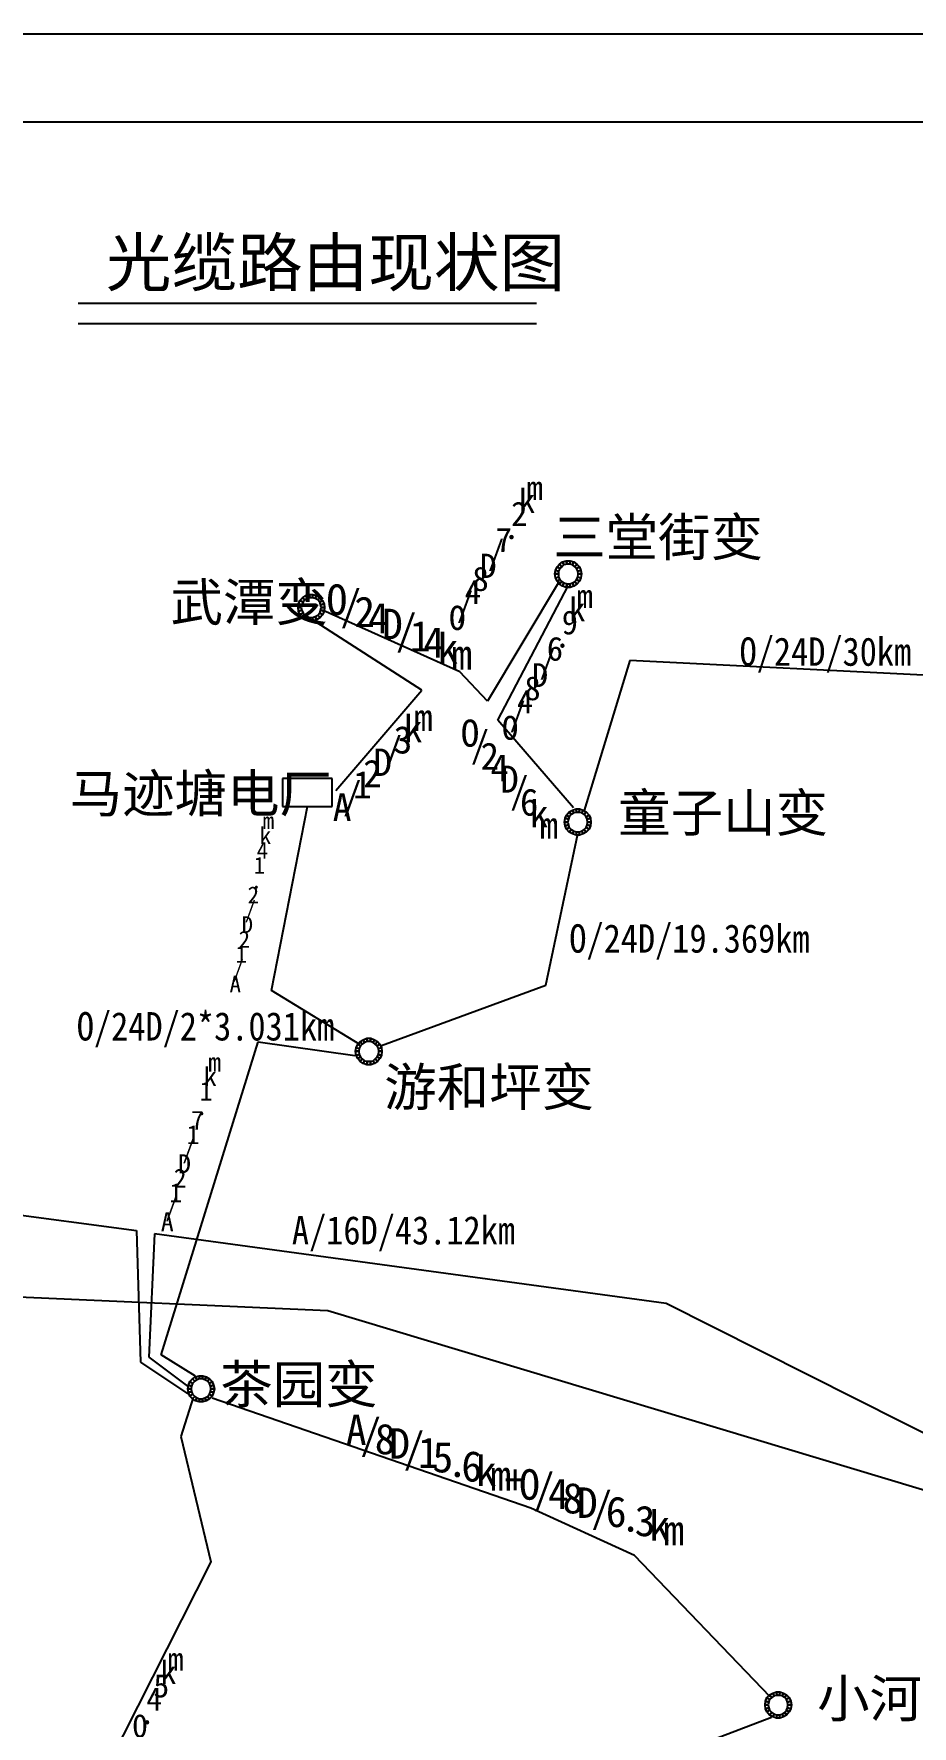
# Model space of a CAD drawing. Header units: metres. Extents: x 17 to 1264, y 17 to 859.
# Drawn here: x 494 to 776, y 315 to 859 of the extents above; entities that cross this region are included whole.
import ezdxf

# ---------------------------------------------------------------- set-up
doc = ezdxf.new("R2010")
doc.units = ezdxf.units.M
for name, color, linetype in [('LINES', 7, 'Continuous'), ('POLYLINES', 4, 'Continuous'), ('RECTS', 7, 'Continuous'), ('TEXTS', 3, 'Continuous')]:
    doc.layers.add(name, color=color, linetype=linetype)

msp = doc.modelspace()

# ---------------------------------------------------------------- linework, layer by layer
at = {"layer": 'LINES'}
for p, q in [((1179.14, 830.45), (87.76, 830.45)), ((508.03, 772.27), (655.34, 772.27)), ((508.03, 765.79), (655.34, 765.79)), ((662.61, 682.92), (639.57, 644.4)), ((642.88, 638.28), (665.49, 681.48)), ((618.47, 647.93), (582.98, 670.82)), ((630.64, 653.83), (586.58, 673.63)), ((639.57, 644.4), (630.64, 653.83)), ((685.29, 657.5), (670.67, 609.34)), ((831.52, 650.16), (685.29, 657.5)), ((590.83, 615.74), (618.47, 647.93)), ((667.15, 610.13), (642.88, 638.28)), ((589.67, 619.63), (573.69, 619.63)), ((573.69, 619.63), (573.69, 610.56)), ((589.67, 610.56), (589.67, 619.63)), ((570.16, 551.45), (581.68, 610.63)), ((573.69, 610.56), (589.67, 610.56)), ((658.29, 553.18), (668.59, 601.85)), ((598.53, 534.17), (570.16, 551.45)), ((605.51, 533.81), (658.29, 553.18)), ((534.74, 434.45), (565.91, 534.96)), ((565.91, 534.96), (596.95, 530.64)), ((480.74, 480.53), (526.82, 474.41)), ((526.82, 474.41), (528.04, 432.07)), ((532.58, 473.26), (530.78, 433.66)), ((696.95, 450.94), (532.58, 473.26)), ((588.31, 448.56), (401.32, 456.77)), ((860.54, 366.62), (588.31, 448.56)), ((860.32, 368.57), (696.95, 450.94)), ((528.04, 432.07), (543.23, 421.85)), ((530.78, 433.66), (543.16, 424.37)), ((545.68, 427.61), (534.74, 434.45)), ((544.96, 420.77), (541, 408.24)), ((653.47, 385.2), (551.08, 420.55)), ((541, 408.24), (550.65, 367.92)), ((686.8, 370.01), (653.47, 385.2)), ((730.36, 324.58), (686.8, 370.01)), ((550.65, 367.92), (467.42, 203.4)), ((730.79, 317.88), (421.77, 200.59))]:
    msp.add_line(p, q, dxfattribs=at)
at = {"layer": 'POLYLINES'}
for points in [[(662.39, 686.16), (662.39, 685.3), (661.24, 685.3), (661.39, 686.45), (662.39, 686.16)], [(662.39, 686.16), (662.39, 685.3), (661.24, 685.3), (661.39, 686.45), (662.39, 686.16)], [(662.39, 685.3), (662.39, 684.29), (661.39, 684), (661.24, 685.3), (662.39, 685.3)], [(662.39, 685.3), (662.39, 684.29), (661.39, 684), (661.24, 685.3), (662.39, 685.3)], [(662.83, 687.02), (662.39, 686.16), (661.39, 686.45), (661.96, 687.6), (662.83, 687.02)], [(662.83, 687.02), (662.39, 686.16), (661.39, 686.45), (661.96, 687.6), (662.83, 687.02)], [(663.4, 687.6), (662.83, 687.02), (661.96, 687.6), (662.68, 688.46), (663.4, 687.6)], [(663.4, 687.6), (662.83, 687.02), (661.96, 687.6), (662.68, 688.46), (663.4, 687.6)], [(664.12, 688.18), (663.4, 687.6), (662.68, 688.46), (663.69, 689.18), (664.12, 688.18)], [(664.12, 688.18), (663.4, 687.6), (662.68, 688.46), (663.69, 689.18), (664.12, 688.18)], [(665.13, 688.46), (664.12, 688.18), (663.69, 689.18), (664.84, 689.47), (665.13, 688.46)], [(665.13, 688.46), (664.12, 688.18), (663.69, 689.18), (664.84, 689.47), (665.13, 688.46)], [(665.99, 688.46), (665.13, 688.46), (664.84, 689.47), (666.14, 689.47), (665.99, 688.46)], [(665.99, 688.46), (665.13, 688.46), (664.84, 689.47), (666.14, 689.47), (665.99, 688.46)], [(666.86, 688.18), (665.99, 688.46), (666.14, 689.47), (667.29, 689.18), (666.86, 688.18)], [(666.86, 688.18), (665.99, 688.46), (666.14, 689.47), (667.29, 689.18), (666.86, 688.18)], [(667.58, 687.6), (666.86, 688.18), (667.29, 689.18), (668.3, 688.46), (667.58, 687.6)], [(667.58, 687.6), (666.86, 688.18), (667.29, 689.18), (668.3, 688.46), (667.58, 687.6)], [(668.15, 687.02), (667.58, 687.6), (668.3, 688.46), (669.16, 687.6), (668.15, 687.02)], [(668.15, 687.02), (667.58, 687.6), (668.3, 688.46), (669.16, 687.6), (668.15, 687.02)], [(668.59, 686.16), (668.15, 687.02), (669.16, 687.6), (669.59, 686.45), (668.59, 686.16)], [(668.59, 686.16), (668.15, 687.02), (669.16, 687.6), (669.59, 686.45), (668.59, 686.16)], [(668.73, 685.3), (668.59, 686.16), (669.59, 686.45), (669.74, 685.3), (668.73, 685.3)], [(668.73, 685.3), (668.59, 686.16), (669.59, 686.45), (669.74, 685.3), (668.73, 685.3)], [(668.59, 684.29), (668.73, 685.3), (669.74, 685.3), (669.59, 684), (668.59, 684.29)], [(668.59, 684.29), (668.73, 685.3), (669.74, 685.3), (669.59, 684), (668.59, 684.29)], [(662.39, 684.29), (662.83, 683.57), (661.96, 682.99), (661.39, 684), (662.39, 684.29)], [(662.39, 684.29), (662.83, 683.57), (661.96, 682.99), (661.39, 684), (662.39, 684.29)], [(662.83, 683.57), (663.4, 682.85), (662.68, 681.98), (661.96, 682.99), (662.83, 683.57)], [(662.83, 683.57), (663.4, 682.85), (662.68, 681.98), (661.96, 682.99), (662.83, 683.57)], [(663.4, 682.85), (664.12, 682.42), (663.69, 681.41), (662.68, 681.98), (663.4, 682.85)], [(663.4, 682.85), (664.12, 682.42), (663.69, 681.41), (662.68, 681.98), (663.4, 682.85)], [(664.12, 682.42), (665.13, 682.13), (664.84, 680.98), (663.69, 681.41), (664.12, 682.42)], [(664.12, 682.42), (665.13, 682.13), (664.84, 680.98), (663.69, 681.41), (664.12, 682.42)], [(665.13, 682.13), (665.99, 682.13), (666.14, 680.98), (664.84, 680.98), (665.13, 682.13)], [(665.13, 682.13), (665.99, 682.13), (666.14, 680.98), (664.84, 680.98), (665.13, 682.13)], [(665.99, 682.13), (666.86, 682.42), (667.29, 681.41), (666.14, 680.98), (665.99, 682.13)], [(665.99, 682.13), (666.86, 682.42), (667.29, 681.41), (666.14, 680.98), (665.99, 682.13)], [(666.86, 682.42), (667.58, 682.85), (668.3, 681.98), (667.29, 681.41), (666.86, 682.42)], [(666.86, 682.42), (667.58, 682.85), (668.3, 681.98), (667.29, 681.41), (666.86, 682.42)], [(667.58, 682.85), (668.15, 683.57), (669.16, 682.99), (668.3, 681.98), (667.58, 682.85)], [(667.58, 682.85), (668.15, 683.57), (669.16, 682.99), (668.3, 681.98), (667.58, 682.85)], [(668.15, 683.57), (668.59, 684.29), (669.59, 684), (669.16, 682.99), (668.15, 683.57)], [(668.15, 683.57), (668.59, 684.29), (669.59, 684), (669.16, 682.99), (668.15, 683.57)], [(579.88, 675.36), (579.74, 674.5), (578.73, 674.5), (578.87, 675.65), (579.88, 675.36)], [(579.88, 675.36), (579.74, 674.5), (578.73, 674.5), (578.87, 675.65), (579.88, 675.36)], [(579.74, 674.5), (579.88, 673.63), (578.87, 673.34), (578.73, 674.5), (579.74, 674.5)], [(579.74, 674.5), (579.88, 673.63), (578.87, 673.34), (578.73, 674.5), (579.74, 674.5)], [(580.31, 676.22), (579.88, 675.36), (578.87, 675.65), (579.31, 676.8), (580.31, 676.22)], [(580.31, 676.22), (579.88, 675.36), (578.87, 675.65), (579.31, 676.8), (580.31, 676.22)], [(580.89, 676.94), (580.31, 676.22), (579.31, 676.8), (580.17, 677.66), (580.89, 676.94)], [(580.89, 676.94), (580.31, 676.22), (579.31, 676.8), (580.17, 677.66), (580.89, 676.94)], [(581.61, 677.38), (580.89, 676.94), (580.17, 677.66), (581.18, 678.38), (581.61, 677.38)], [(581.61, 677.38), (580.89, 676.94), (580.17, 677.66), (581.18, 678.38), (581.61, 677.38)], [(582.47, 677.66), (581.61, 677.38), (581.18, 678.38), (582.33, 678.67), (582.47, 677.66)], [(582.47, 677.66), (581.61, 677.38), (581.18, 678.38), (582.33, 678.67), (582.47, 677.66)], [(583.34, 677.66), (582.47, 677.66), (582.33, 678.67), (583.48, 678.67), (583.34, 677.66)], [(583.34, 677.66), (582.47, 677.66), (582.33, 678.67), (583.48, 678.67), (583.34, 677.66)], [(584.2, 677.38), (583.34, 677.66), (583.48, 678.67), (584.63, 678.38), (584.2, 677.38)], [(584.2, 677.38), (583.34, 677.66), (583.48, 678.67), (584.63, 678.38), (584.2, 677.38)], [(585.07, 676.94), (584.2, 677.38), (584.63, 678.38), (585.79, 677.66), (585.07, 676.94)], [(585.07, 676.94), (584.2, 677.38), (584.63, 678.38), (585.79, 677.66), (585.07, 676.94)], [(585.64, 676.22), (585.07, 676.94), (585.79, 677.66), (586.51, 676.8), (585.64, 676.22)], [(585.64, 676.22), (585.07, 676.94), (585.79, 677.66), (586.51, 676.8), (585.64, 676.22)], [(585.93, 675.36), (585.64, 676.22), (586.51, 676.8), (587.08, 675.65), (585.93, 675.36)], [(585.93, 675.36), (585.64, 676.22), (586.51, 676.8), (587.08, 675.65), (585.93, 675.36)], [(586.07, 674.5), (585.93, 675.36), (587.08, 675.65), (587.23, 674.5), (586.07, 674.5)], [(586.07, 674.5), (585.93, 675.36), (587.08, 675.65), (587.23, 674.5), (586.07, 674.5)], [(585.93, 673.63), (586.07, 674.5), (587.23, 674.5), (587.08, 673.34), (585.93, 673.63)], [(585.93, 673.63), (586.07, 674.5), (587.23, 674.5), (587.08, 673.34), (585.93, 673.63)], [(579.88, 673.63), (580.31, 672.77), (579.31, 672.19), (578.87, 673.34), (579.88, 673.63)], [(579.88, 673.63), (580.31, 672.77), (579.31, 672.19), (578.87, 673.34), (579.88, 673.63)], [(580.31, 672.77), (580.89, 672.05), (580.17, 671.33), (579.31, 672.19), (580.31, 672.77)], [(580.31, 672.77), (580.89, 672.05), (580.17, 671.33), (579.31, 672.19), (580.31, 672.77)], [(580.89, 672.05), (581.61, 671.62), (581.18, 670.61), (580.17, 671.33), (580.89, 672.05)], [(580.89, 672.05), (581.61, 671.62), (581.18, 670.61), (580.17, 671.33), (580.89, 672.05)], [(581.61, 671.62), (582.47, 671.33), (582.33, 670.32), (581.18, 670.61), (581.61, 671.62)], [(581.61, 671.62), (582.47, 671.33), (582.33, 670.32), (581.18, 670.61), (581.61, 671.62)], [(582.47, 671.33), (583.34, 671.33), (583.48, 670.32), (582.33, 670.32), (582.47, 671.33)], [(582.47, 671.33), (583.34, 671.33), (583.48, 670.32), (582.33, 670.32), (582.47, 671.33)], [(583.34, 671.33), (584.2, 671.62), (584.63, 670.61), (583.48, 670.32), (583.34, 671.33)], [(583.34, 671.33), (584.2, 671.62), (584.63, 670.61), (583.48, 670.32), (583.34, 671.33)], [(584.2, 671.62), (585.07, 672.05), (585.79, 671.33), (584.63, 670.61), (584.2, 671.62)], [(584.2, 671.62), (585.07, 672.05), (585.79, 671.33), (584.63, 670.61), (584.2, 671.62)], [(585.07, 672.05), (585.64, 672.77), (586.51, 672.19), (585.79, 671.33), (585.07, 672.05)], [(585.07, 672.05), (585.64, 672.77), (586.51, 672.19), (585.79, 671.33), (585.07, 672.05)], [(585.64, 672.77), (585.93, 673.63), (587.08, 673.34), (586.51, 672.19), (585.64, 672.77)], [(585.64, 672.77), (585.93, 673.63), (587.08, 673.34), (586.51, 672.19), (585.64, 672.77)], [(667.29, 608.54), (666.43, 607.97), (665.85, 608.83), (666.86, 609.41), (667.29, 608.54)], [(667.29, 608.54), (666.43, 607.97), (665.85, 608.83), (666.86, 609.41), (667.29, 608.54)], [(668.15, 608.69), (667.29, 608.54), (666.86, 609.41), (668.01, 609.84), (668.15, 608.69)], [(668.15, 608.69), (667.29, 608.54), (666.86, 609.41), (668.01, 609.84), (668.15, 608.69)], [(669.02, 608.69), (668.15, 608.69), (668.01, 609.84), (669.16, 609.84), (669.02, 608.69)], [(669.02, 608.69), (668.15, 608.69), (668.01, 609.84), (669.16, 609.84), (669.02, 608.69)], [(669.88, 608.54), (669.02, 608.69), (669.16, 609.84), (670.31, 609.41), (669.88, 608.54)], [(669.88, 608.54), (669.02, 608.69), (669.16, 609.84), (670.31, 609.41), (669.88, 608.54)], [(670.6, 607.97), (669.88, 608.54), (670.31, 609.41), (671.32, 608.83), (670.6, 607.97)], [(670.6, 607.97), (669.88, 608.54), (670.31, 609.41), (671.32, 608.83), (670.6, 607.97)], [(665.56, 606.53), (665.42, 605.52), (664.27, 605.52), (664.55, 606.82), (665.56, 606.53)], [(665.56, 606.53), (665.42, 605.52), (664.27, 605.52), (664.55, 606.82), (665.56, 606.53)], [(665.42, 605.52), (665.56, 604.66), (664.55, 604.37), (664.27, 605.52), (665.42, 605.52)], [(665.42, 605.52), (665.56, 604.66), (664.55, 604.37), (664.27, 605.52), (665.42, 605.52)], [(665.85, 607.25), (665.56, 606.53), (664.55, 606.82), (664.99, 607.82), (665.85, 607.25)], [(665.85, 607.25), (665.56, 606.53), (664.55, 606.82), (664.99, 607.82), (665.85, 607.25)], [(665.56, 604.66), (665.85, 603.79), (664.99, 603.36), (664.55, 604.37), (665.56, 604.66)], [(665.56, 604.66), (665.85, 603.79), (664.99, 603.36), (664.55, 604.37), (665.56, 604.66)], [(666.43, 607.97), (665.85, 607.25), (664.99, 607.82), (665.85, 608.83), (666.43, 607.97)], [(666.43, 607.97), (665.85, 607.25), (664.99, 607.82), (665.85, 608.83), (666.43, 607.97)], [(665.85, 603.79), (666.43, 603.22), (665.85, 602.35), (664.99, 603.36), (665.85, 603.79)], [(665.85, 603.79), (666.43, 603.22), (665.85, 602.35), (664.99, 603.36), (665.85, 603.79)], [(671.32, 607.25), (670.6, 607.97), (671.32, 608.83), (672.19, 607.82), (671.32, 607.25)], [(671.32, 607.25), (670.6, 607.97), (671.32, 608.83), (672.19, 607.82), (671.32, 607.25)], [(670.6, 603.22), (671.32, 603.79), (672.19, 603.36), (671.32, 602.35), (670.6, 603.22)], [(670.6, 603.22), (671.32, 603.79), (672.19, 603.36), (671.32, 602.35), (670.6, 603.22)], [(671.61, 606.53), (671.32, 607.25), (672.19, 607.82), (672.62, 606.82), (671.61, 606.53)], [(671.61, 606.53), (671.32, 607.25), (672.19, 607.82), (672.62, 606.82), (671.61, 606.53)], [(671.32, 603.79), (671.61, 604.66), (672.62, 604.37), (672.19, 603.36), (671.32, 603.79)], [(671.32, 603.79), (671.61, 604.66), (672.62, 604.37), (672.19, 603.36), (671.32, 603.79)], [(671.75, 605.52), (671.61, 606.53), (672.62, 606.82), (672.76, 605.52), (671.75, 605.52)], [(671.75, 605.52), (671.61, 606.53), (672.62, 606.82), (672.76, 605.52), (671.75, 605.52)], [(671.61, 604.66), (671.75, 605.52), (672.76, 605.52), (672.62, 604.37), (671.61, 604.66)], [(671.61, 604.66), (671.75, 605.52), (672.76, 605.52), (672.62, 604.37), (671.61, 604.66)], [(666.43, 603.22), (667.29, 602.64), (666.86, 601.78), (665.85, 602.35), (666.43, 603.22)], [(666.43, 603.22), (667.29, 602.64), (666.86, 601.78), (665.85, 602.35), (666.43, 603.22)], [(667.29, 602.64), (668.15, 602.5), (668.01, 601.34), (666.86, 601.78), (667.29, 602.64)], [(667.29, 602.64), (668.15, 602.5), (668.01, 601.34), (666.86, 601.78), (667.29, 602.64)], [(668.15, 602.5), (669.02, 602.5), (669.16, 601.34), (668.01, 601.34), (668.15, 602.5)], [(668.15, 602.5), (669.02, 602.5), (669.16, 601.34), (668.01, 601.34), (668.15, 602.5)], [(669.02, 602.5), (669.88, 602.64), (670.31, 601.78), (669.16, 601.34), (669.02, 602.5)], [(669.02, 602.5), (669.88, 602.64), (670.31, 601.78), (669.16, 601.34), (669.02, 602.5)], [(669.88, 602.64), (670.6, 603.22), (671.32, 602.35), (670.31, 601.78), (669.88, 602.64)], [(669.88, 602.64), (670.6, 603.22), (671.32, 602.35), (670.31, 601.78), (669.88, 602.64)], [(598.31, 532.8), (598.17, 531.94), (597.16, 531.94), (597.31, 533.09), (598.31, 532.8)], [(598.31, 532.8), (598.17, 531.94), (597.16, 531.94), (597.31, 533.09), (598.31, 532.8)], [(598.75, 533.66), (598.31, 532.8), (597.31, 533.09), (597.88, 534.24), (598.75, 533.66)], [(598.75, 533.66), (598.31, 532.8), (597.31, 533.09), (597.88, 534.24), (598.75, 533.66)], [(599.32, 534.24), (598.75, 533.66), (597.88, 534.24), (598.6, 535.1), (599.32, 534.24)], [(599.32, 534.24), (598.75, 533.66), (597.88, 534.24), (598.6, 535.1), (599.32, 534.24)], [(600.04, 534.82), (599.32, 534.24), (598.6, 535.1), (599.61, 535.68), (600.04, 534.82)], [(600.04, 534.82), (599.32, 534.24), (598.6, 535.1), (599.61, 535.68), (600.04, 534.82)], [(600.91, 535.1), (600.04, 534.82), (599.61, 535.68), (600.76, 536.11), (600.91, 535.1)], [(600.91, 535.1), (600.04, 534.82), (599.61, 535.68), (600.76, 536.11), (600.91, 535.1)], [(601.91, 535.1), (600.91, 535.1), (600.76, 536.11), (602.06, 536.11), (601.91, 535.1)], [(601.91, 535.1), (600.91, 535.1), (600.76, 536.11), (602.06, 536.11), (601.91, 535.1)], [(602.78, 534.82), (601.91, 535.1), (602.06, 536.11), (603.21, 535.68), (602.78, 534.82)], [(602.78, 534.82), (601.91, 535.1), (602.06, 536.11), (603.21, 535.68), (602.78, 534.82)], [(603.5, 534.24), (602.78, 534.82), (603.21, 535.68), (604.22, 535.1), (603.5, 534.24)], [(603.5, 534.24), (602.78, 534.82), (603.21, 535.68), (604.22, 535.1), (603.5, 534.24)], [(604.07, 533.66), (603.5, 534.24), (604.22, 535.1), (604.94, 534.24), (604.07, 533.66)], [(604.07, 533.66), (603.5, 534.24), (604.22, 535.1), (604.94, 534.24), (604.07, 533.66)], [(604.51, 532.8), (604.07, 533.66), (604.94, 534.24), (605.51, 533.09), (604.51, 532.8)], [(604.51, 532.8), (604.07, 533.66), (604.94, 534.24), (605.51, 533.09), (604.51, 532.8)], [(604.65, 531.94), (604.51, 532.8), (605.51, 533.09), (605.66, 531.94), (604.65, 531.94)], [(604.65, 531.94), (604.51, 532.8), (605.51, 533.09), (605.66, 531.94), (604.65, 531.94)], [(598.17, 531.94), (598.31, 530.93), (597.31, 530.64), (597.16, 531.94), (598.17, 531.94)], [(598.17, 531.94), (598.31, 530.93), (597.31, 530.64), (597.16, 531.94), (598.17, 531.94)], [(598.31, 530.93), (598.75, 530.21), (597.88, 529.63), (597.31, 530.64), (598.31, 530.93)], [(598.31, 530.93), (598.75, 530.21), (597.88, 529.63), (597.31, 530.64), (598.31, 530.93)], [(598.75, 530.21), (599.32, 529.49), (598.6, 528.62), (597.88, 529.63), (598.75, 530.21)], [(598.75, 530.21), (599.32, 529.49), (598.6, 528.62), (597.88, 529.63), (598.75, 530.21)], [(599.32, 529.49), (600.04, 528.91), (599.61, 528.05), (598.6, 528.62), (599.32, 529.49)], [(599.32, 529.49), (600.04, 528.91), (599.61, 528.05), (598.6, 528.62), (599.32, 529.49)], [(600.04, 528.91), (600.91, 528.77), (600.76, 527.62), (599.61, 528.05), (600.04, 528.91)], [(600.04, 528.91), (600.91, 528.77), (600.76, 527.62), (599.61, 528.05), (600.04, 528.91)], [(600.91, 528.77), (601.91, 528.77), (602.06, 527.62), (600.76, 527.62), (600.91, 528.77)], [(600.91, 528.77), (601.91, 528.77), (602.06, 527.62), (600.76, 527.62), (600.91, 528.77)], [(601.91, 528.77), (602.78, 528.91), (603.21, 528.05), (602.06, 527.62), (601.91, 528.77)], [(601.91, 528.77), (602.78, 528.91), (603.21, 528.05), (602.06, 527.62), (601.91, 528.77)], [(602.78, 528.91), (603.5, 529.49), (604.22, 528.62), (603.21, 528.05), (602.78, 528.91)], [(602.78, 528.91), (603.5, 529.49), (604.22, 528.62), (603.21, 528.05), (602.78, 528.91)], [(603.5, 529.49), (604.07, 530.21), (604.94, 529.63), (604.22, 528.62), (603.5, 529.49)], [(603.5, 529.49), (604.07, 530.21), (604.94, 529.63), (604.22, 528.62), (603.5, 529.49)], [(604.07, 530.21), (604.51, 530.93), (605.51, 530.64), (604.94, 529.63), (604.07, 530.21)], [(604.07, 530.21), (604.51, 530.93), (605.51, 530.64), (604.94, 529.63), (604.07, 530.21)], [(604.51, 530.93), (604.65, 531.94), (605.66, 531.94), (605.51, 530.64), (604.51, 530.93)], [(604.51, 530.93), (604.65, 531.94), (605.66, 531.94), (605.51, 530.64), (604.51, 530.93)], [(544.46, 424.37), (544.31, 423.5), (543.31, 423.5), (543.45, 424.66), (544.46, 424.37)], [(544.46, 424.37), (544.31, 423.5), (543.31, 423.5), (543.45, 424.66), (544.46, 424.37)], [(544.75, 425.23), (544.46, 424.37), (543.45, 424.66), (543.88, 425.81), (544.75, 425.23)], [(544.75, 425.23), (544.46, 424.37), (543.45, 424.66), (543.88, 425.81), (544.75, 425.23)], [(545.47, 425.95), (544.75, 425.23), (543.88, 425.81), (544.75, 426.67), (545.47, 425.95)], [(545.47, 425.95), (544.75, 425.23), (543.88, 425.81), (544.75, 426.67), (545.47, 425.95)], [(546.19, 426.38), (545.47, 425.95), (544.75, 426.67), (545.75, 427.39), (546.19, 426.38)], [(546.19, 426.38), (545.47, 425.95), (544.75, 426.67), (545.75, 427.39), (546.19, 426.38)], [(547.05, 426.67), (546.19, 426.38), (545.75, 427.39), (546.91, 427.68), (547.05, 426.67)], [(547.05, 426.67), (546.19, 426.38), (545.75, 427.39), (546.91, 427.68), (547.05, 426.67)], [(547.91, 426.67), (547.05, 426.67), (546.91, 427.68), (548.06, 427.68), (547.91, 426.67)], [(547.91, 426.67), (547.05, 426.67), (546.91, 427.68), (548.06, 427.68), (547.91, 426.67)], [(548.78, 426.38), (547.91, 426.67), (548.06, 427.68), (549.21, 427.39), (548.78, 426.38)], [(548.78, 426.38), (547.91, 426.67), (548.06, 427.68), (549.21, 427.39), (548.78, 426.38)], [(549.64, 425.95), (548.78, 426.38), (549.21, 427.39), (550.22, 426.67), (549.64, 425.95)], [(549.64, 425.95), (548.78, 426.38), (549.21, 427.39), (550.22, 426.67), (549.64, 425.95)], [(550.22, 425.23), (549.64, 425.95), (550.22, 426.67), (551.08, 425.81), (550.22, 425.23)], [(550.22, 425.23), (549.64, 425.95), (550.22, 426.67), (551.08, 425.81), (550.22, 425.23)], [(550.51, 424.37), (550.22, 425.23), (551.08, 425.81), (551.51, 424.66), (550.51, 424.37)], [(550.51, 424.37), (550.22, 425.23), (551.08, 425.81), (551.51, 424.66), (550.51, 424.37)], [(550.65, 423.5), (550.51, 424.37), (551.51, 424.66), (551.8, 423.5), (550.65, 423.5)], [(550.65, 423.5), (550.51, 424.37), (551.51, 424.66), (551.8, 423.5), (550.65, 423.5)], [(544.31, 423.5), (544.46, 422.64), (543.45, 422.35), (543.31, 423.5), (544.31, 423.5)], [(544.31, 423.5), (544.46, 422.64), (543.45, 422.35), (543.31, 423.5), (544.31, 423.5)], [(544.46, 422.64), (544.75, 421.78), (543.88, 421.2), (543.45, 422.35), (544.46, 422.64)], [(544.46, 422.64), (544.75, 421.78), (543.88, 421.2), (543.45, 422.35), (544.46, 422.64)], [(544.75, 421.78), (545.47, 421.06), (544.75, 420.34), (543.88, 421.2), (544.75, 421.78)], [(544.75, 421.78), (545.47, 421.06), (544.75, 420.34), (543.88, 421.2), (544.75, 421.78)], [(545.47, 421.06), (546.19, 420.62), (545.75, 419.62), (544.75, 420.34), (545.47, 421.06)], [(545.47, 421.06), (546.19, 420.62), (545.75, 419.62), (544.75, 420.34), (545.47, 421.06)], [(546.19, 420.62), (547.05, 420.34), (546.91, 419.33), (545.75, 419.62), (546.19, 420.62)], [(546.19, 420.62), (547.05, 420.34), (546.91, 419.33), (545.75, 419.62), (546.19, 420.62)], [(547.05, 420.34), (547.91, 420.34), (548.06, 419.33), (546.91, 419.33), (547.05, 420.34)], [(547.05, 420.34), (547.91, 420.34), (548.06, 419.33), (546.91, 419.33), (547.05, 420.34)], [(547.91, 420.34), (548.78, 420.62), (549.21, 419.62), (548.06, 419.33), (547.91, 420.34)], [(547.91, 420.34), (548.78, 420.62), (549.21, 419.62), (548.06, 419.33), (547.91, 420.34)], [(548.78, 420.62), (549.64, 421.06), (550.22, 420.34), (549.21, 419.62), (548.78, 420.62)], [(548.78, 420.62), (549.64, 421.06), (550.22, 420.34), (549.21, 419.62), (548.78, 420.62)], [(549.64, 421.06), (550.22, 421.78), (551.08, 421.2), (550.22, 420.34), (549.64, 421.06)], [(549.64, 421.06), (550.22, 421.78), (551.08, 421.2), (550.22, 420.34), (549.64, 421.06)], [(550.22, 421.78), (550.51, 422.64), (551.51, 422.35), (551.08, 421.2), (550.22, 421.78)], [(550.22, 421.78), (550.51, 422.64), (551.51, 422.35), (551.08, 421.2), (550.22, 421.78)], [(550.51, 422.64), (550.65, 423.5), (551.8, 423.5), (551.51, 422.35), (550.51, 422.64)], [(550.51, 422.64), (550.65, 423.5), (551.8, 423.5), (551.51, 422.35), (550.51, 422.64)], [(729.93, 322.85), (729.79, 321.98), (728.78, 321.98), (728.92, 323.14), (729.93, 322.85)], [(729.93, 322.85), (729.79, 321.98), (728.78, 321.98), (728.92, 323.14), (729.93, 322.85)], [(729.79, 321.98), (729.93, 320.98), (728.92, 320.69), (728.78, 321.98), (729.79, 321.98)], [(729.79, 321.98), (729.93, 320.98), (728.92, 320.69), (728.78, 321.98), (729.79, 321.98)], [(730.22, 323.71), (729.93, 322.85), (728.92, 323.14), (729.35, 324.29), (730.22, 323.71)], [(730.22, 323.71), (729.93, 322.85), (728.92, 323.14), (729.35, 324.29), (730.22, 323.71)], [(729.93, 320.98), (730.22, 320.26), (729.35, 319.68), (728.92, 320.69), (729.93, 320.98)], [(729.93, 320.98), (730.22, 320.26), (729.35, 319.68), (728.92, 320.69), (729.93, 320.98)], [(730.94, 324.29), (730.22, 323.71), (729.35, 324.29), (730.22, 325.15), (730.94, 324.29)], [(730.94, 324.29), (730.22, 323.71), (729.35, 324.29), (730.22, 325.15), (730.94, 324.29)], [(731.66, 324.86), (730.94, 324.29), (730.22, 325.15), (731.23, 325.73), (731.66, 324.86)], [(731.66, 324.86), (730.94, 324.29), (730.22, 325.15), (731.23, 325.73), (731.66, 324.86)], [(732.52, 325.01), (731.66, 324.86), (731.23, 325.73), (732.38, 326.16), (732.52, 325.01)], [(732.52, 325.01), (731.66, 324.86), (731.23, 325.73), (732.38, 326.16), (732.52, 325.01)], [(733.39, 325.01), (732.52, 325.01), (732.38, 326.16), (733.53, 326.16), (733.39, 325.01)], [(733.39, 325.01), (732.52, 325.01), (732.38, 326.16), (733.53, 326.16), (733.39, 325.01)], [(734.25, 324.86), (733.39, 325.01), (733.53, 326.16), (734.68, 325.73), (734.25, 324.86)], [(734.25, 324.86), (733.39, 325.01), (733.53, 326.16), (734.68, 325.73), (734.25, 324.86)], [(735.11, 324.29), (734.25, 324.86), (734.68, 325.73), (735.69, 325.15), (735.11, 324.29)], [(735.11, 324.29), (734.25, 324.86), (734.68, 325.73), (735.69, 325.15), (735.11, 324.29)], [(735.69, 323.71), (735.11, 324.29), (735.69, 325.15), (736.55, 324.29), (735.69, 323.71)], [(735.69, 323.71), (735.11, 324.29), (735.69, 325.15), (736.55, 324.29), (735.69, 323.71)], [(735.98, 322.85), (735.69, 323.71), (736.55, 324.29), (736.99, 323.14), (735.98, 322.85)], [(735.98, 322.85), (735.69, 323.71), (736.55, 324.29), (736.99, 323.14), (735.98, 322.85)], [(735.69, 320.26), (735.98, 320.98), (736.99, 320.69), (736.55, 319.68), (735.69, 320.26)], [(735.69, 320.26), (735.98, 320.98), (736.99, 320.69), (736.55, 319.68), (735.69, 320.26)], [(736.12, 321.98), (735.98, 322.85), (736.99, 323.14), (737.27, 321.98), (736.12, 321.98)], [(736.12, 321.98), (735.98, 322.85), (736.99, 323.14), (737.27, 321.98), (736.12, 321.98)], [(735.98, 320.98), (736.12, 321.98), (737.27, 321.98), (736.99, 320.69), (735.98, 320.98)], [(735.98, 320.98), (736.12, 321.98), (737.27, 321.98), (736.99, 320.69), (735.98, 320.98)], [(730.22, 320.26), (730.94, 319.54), (730.22, 318.67), (729.35, 319.68), (730.22, 320.26)], [(730.22, 320.26), (730.94, 319.54), (730.22, 318.67), (729.35, 319.68), (730.22, 320.26)], [(730.94, 319.54), (731.66, 318.96), (731.23, 318.1), (730.22, 318.67), (730.94, 319.54)], [(730.94, 319.54), (731.66, 318.96), (731.23, 318.1), (730.22, 318.67), (730.94, 319.54)], [(731.66, 318.96), (732.52, 318.82), (732.38, 317.66), (731.23, 318.1), (731.66, 318.96)], [(731.66, 318.96), (732.52, 318.82), (732.38, 317.66), (731.23, 318.1), (731.66, 318.96)], [(732.52, 318.82), (733.39, 318.82), (733.53, 317.66), (732.38, 317.66), (732.52, 318.82)], [(732.52, 318.82), (733.39, 318.82), (733.53, 317.66), (732.38, 317.66), (732.52, 318.82)], [(733.39, 318.82), (734.25, 318.96), (734.68, 318.1), (733.53, 317.66), (733.39, 318.82)], [(733.39, 318.82), (734.25, 318.96), (734.68, 318.1), (733.53, 317.66), (733.39, 318.82)], [(734.25, 318.96), (735.11, 319.54), (735.69, 318.67), (734.68, 318.1), (734.25, 318.96)], [(734.25, 318.96), (735.11, 319.54), (735.69, 318.67), (734.68, 318.1), (734.25, 318.96)], [(735.11, 319.54), (735.69, 320.26), (736.55, 319.68), (735.69, 318.67), (735.11, 319.54)], [(735.11, 319.54), (735.69, 320.26), (736.55, 319.68), (735.69, 318.67), (735.11, 319.54)]]:
    msp.add_lwpolyline(points, dxfattribs=at)
at = {"layer": 'RECTS'}
msp.add_lwpolyline([(16.84, 858.82), (1207.43, 858.82), (1207.43, 16.85), (16.84, 16.85)], dxfattribs=at)

# ---------------------------------------------------------------- texts
at = {"layer": 'TEXTS'}
for s, height, width, p in [('光缆路由现状图', 15.2, 1.066667, (516.95, 777.77)), ('三堂街变', 12.16, 1.066667, (660.67, 691.07)), ('武潭变', 12.16, 1.066667, (537.69, 670.19)), ('O/24D/30km', 9.12, 0.888889, (720.57, 655.79)), ('马迹塘电厂', 12.16, 1.066667, (505.29, 608.71)), ('童子山变', 12.16, 1.066667, (681.55, 602.51)), ('O/24D/19.369km', 9.12, 0.888889, (665.85, 563.63)), ('O/24D/2*3.031km', 9.12, 0.888889, (507.59, 535.41)), ('游和坪变', 12.16, 1.066667, (606.38, 514.39)), ('A/16D/43.12km', 9.12, 0.888889, (576.71, 469.89)), ('茶园变', 12.16, 1.066667, (553.67, 418.91)), ('小河村变', 12.16, 1.066667, (745.48, 317.97))]:
    msp.add_text(s, height=height, dxfattribs=dict(at, width=width)).set_placement(p)
for s, height, p in [('k', 7.8, (649.6, 704.9)), ('m', 7.8, (652.09, 709.08)), ('2', 7.8, (647.12, 700.72)), ('/', 7.8, (639.65, 688.18)), ('7', 7.8, (642.14, 692.36)), ('.', 7.8, (644.63, 696.54)), ('D', 7.8, (637.16, 684)), ('8', 7.8, (634.67, 679.82)), ('O', 9.82, (587.83, 672.12)), ('/', 9.82, (592.29, 670.17)), ('/', 7.8, (629.7, 671.46)), ('4', 7.8, (632.19, 675.64)), ('m', 7.67, (668.22, 674.36)), ('2', 9.82, (596.74, 668.22)), ('4', 9.82, (601.2, 666.26)), ('O', 7.8, (627.21, 667.28)), ('k', 7.67, (665.82, 670.12)), ('D', 9.82, (605.66, 664.31)), ('/', 9.82, (610.11, 662.36)), ('1', 9.82, (614.57, 660.41)), ('9', 7.67, (663.43, 665.89)), ('4', 9.82, (619.02, 658.45)), ('k', 9.82, (623.48, 656.5)), ('6', 7.67, (658.63, 657.43)), ('m', 9.82, (627.93, 654.55)), ('/', 7.67, (656.23, 653.2)), ('.', 7.67, (661.03, 661.66)), ('D', 7.67, (653.83, 648.96)), ('4', 7.67, (649.03, 640.5)), ('8', 7.67, (651.43, 644.73)), ('/', 7.67, (646.63, 636.27)), ('3', 8.82, (609.39, 627.62)), ('k', 8.82, (612.65, 631.24)), ('m', 8.82, (615.91, 634.85)), ('O', 8.71, (631, 629.8)), ('O', 7.67, (644.23, 632.03)), ('/', 8.82, (606.14, 624.01)), ('/', 8.71, (634.16, 626.11)), ('2', 8.71, (637.33, 622.41)), ('2', 8.82, (599.62, 616.79)), ('D', 8.82, (602.88, 620.4)), ('4', 8.71, (640.5, 618.72)), ('1', 8.82, (596.36, 613.18)), ('D', 8.71, (643.67, 615.03)), ('/', 8.71, (646.83, 611.34)), ('A', 8.82, (589.84, 605.96)), ('/', 8.82, (593.1, 609.57)), ('6', 8.71, (650, 607.64)), ('k', 8.71, (653.17, 603.95)), ('k', 5.39, (566.36, 598.57)), ('m', 5.39, (567.33, 603.33)), ('m', 8.71, (656.33, 600.26)), ('4', 5.39, (565.4, 593.8)), ('1', 5.39, (564.43, 589.03)), ('2', 5.39, (562.49, 579.5)), ('.', 5.39, (563.46, 584.26)), ('/', 5.39, (561.52, 574.73)), ('D', 5.39, (560.56, 569.96)), ('1', 5.39, (558.62, 560.43)), ('2', 5.39, (559.59, 565.19)), ('/', 5.39, (557.65, 555.66)), ('A', 5.39, (556.68, 550.89)), ('m', 6.09, (549.8, 525.44)), ('1', 6.09, (547.03, 516.11)), ('k', 6.09, (548.41, 520.78)), ('7', 6.09, (544.27, 506.79)), ('.', 6.09, (545.65, 511.45)), ('1', 6.09, (542.88, 502.12)), ('/', 6.09, (541.5, 497.46)), ('D', 6.09, (540.12, 492.79)), ('1', 6.09, (537.35, 483.46)), ('2', 6.09, (538.73, 488.13)), ('/', 6.09, (535.97, 478.8)), ('A', 6.09, (534.59, 474.14)), ('A', 9.8, (594.05, 405.43)), ('/', 9.8, (598.69, 403.97)), ('8', 9.8, (603.33, 402.5)), ('D', 9.8, (607.97, 401.04)), ('/', 9.8, (612.61, 399.58)), ('1', 9.8, (617.25, 398.11)), ('5', 9.8, (621.89, 396.65)), ('6', 9.8, (631.17, 393.72)), ('k', 9.8, (635.81, 392.26)), ('m', 9.8, (640.45, 390.8)), ('+', 9.8, (645.09, 389.34)), ('O', 9.8, (649.73, 387.87)), ('/', 9.8, (654.37, 386.41)), ('.', 9.8, (626.53, 395.19)), ('4', 9.8, (659.01, 384.95)), ('8', 9.8, (663.65, 383.48)), ('D', 9.8, (668.29, 382.02)), ('/', 9.8, (672.93, 380.56)), ('6', 9.8, (677.57, 379.09)), ('3', 9.8, (686.85, 376.17)), ('k', 9.8, (691.49, 374.7)), ('m', 9.8, (696.13, 373.24)), ('.', 9.8, (682.21, 377.63)), ('m', 7.51, (536.78, 332.95)), ('5', 7.51, (532.2, 324.36)), ('k', 7.51, (534.49, 328.66)), ('4', 7.51, (529.91, 320.07)), ('0', 7.51, (525.34, 311.49)), ('.', 7.51, (527.62, 315.78))]:
    msp.add_text(s, height=height, dxfattribs=at).set_placement(p)

doc.saveas('drawing.dxf')
